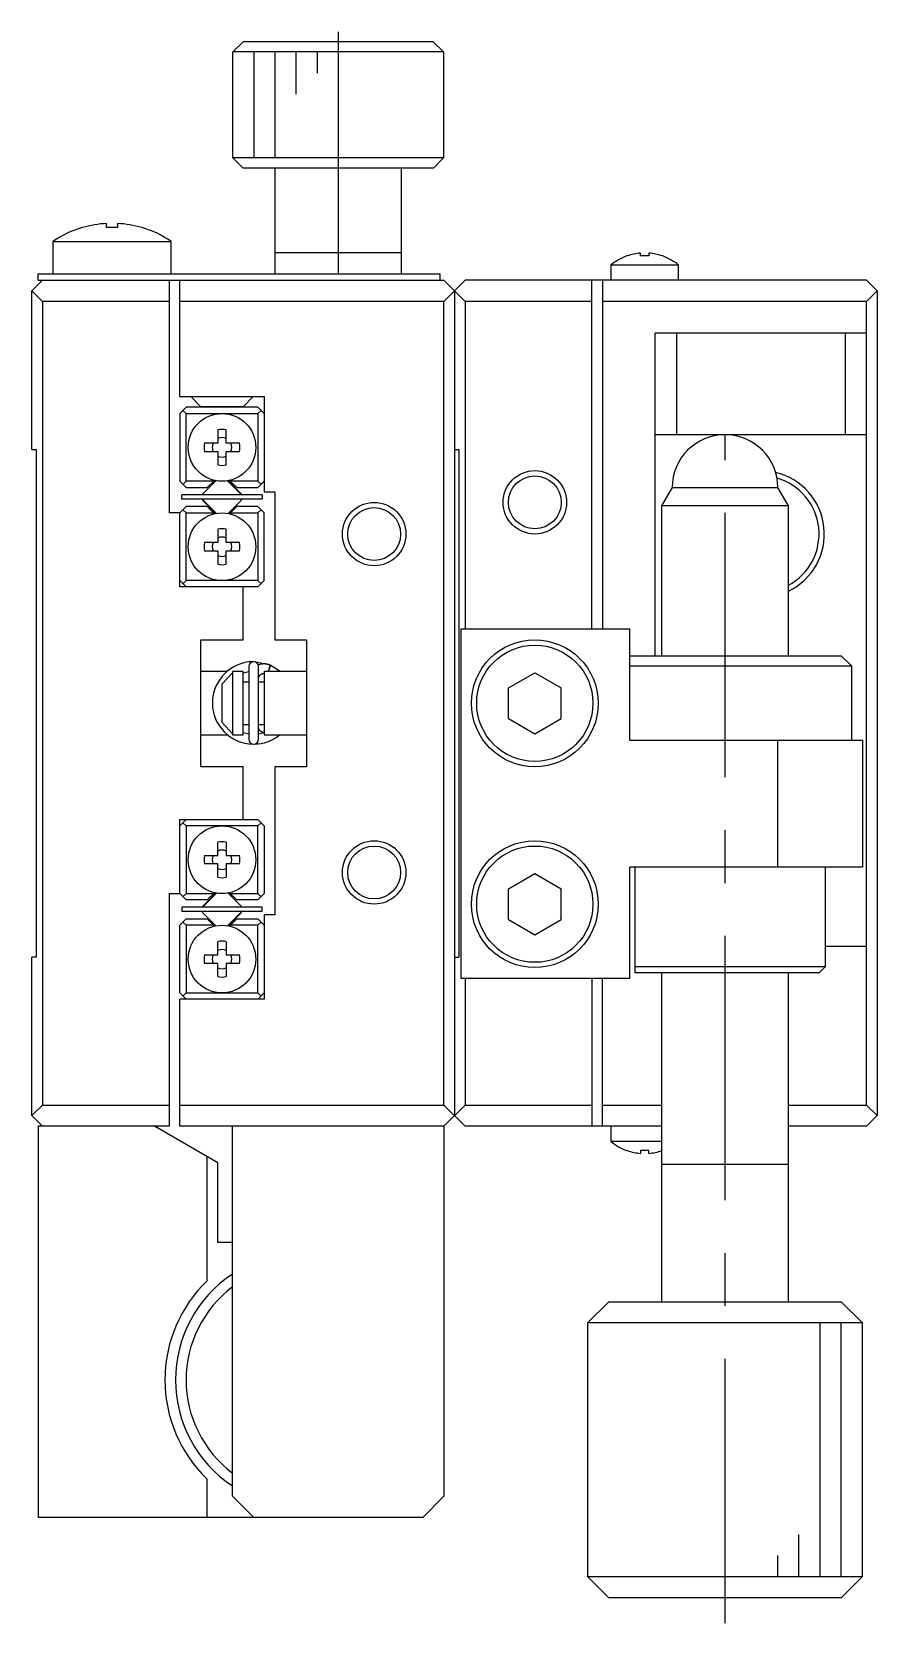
# Model space of a CAD drawing. Extents: x -38 to 379, y 14 to 273.
# Drawn here: x 25.6 to 65.6, y 127.1 to 202.4 of the extents above; entities that cross this region are included whole.
import ezdxf

# ---------------------------------------------------------------- set-up
doc = ezdxf.new("R2010")
doc.units = 0
doc.header["$LTSCALE"] = 10
doc.linetypes.add('CENTER', pattern=[2, 1.25, -0.25, 0.25, -0.25])
doc.layers.get('0').update_dxf_attribs({"linetype": 'CONTINUOUS'})
doc.layers.add('CENTER', color=1, linetype='CENTER')

msp = doc.modelspace()

# ---------------------------------------------------------------- linework, layer by layer
at = {"color": 7, "linetype": 'CONTINUOUS'}
for p, q in [((35.153699, 201.416843), (35.655487, 201.916843)), ((35.655487, 201.916843), (44.619861, 201.916843)), ((44.619861, 201.916843), (45.121648, 201.416843)), ((35.153699, 200.916843), (35.153699, 201.416843)), ((45.121648, 201.416843), (35.153699, 201.416843)), ((45.121648, 201.416843), (45.121648, 200.916843)), ((35.137674, 200.916843), (35.153699, 200.916843)), ((35.137674, 200.916843), (35.137674, 196.416843)), ((45.121648, 200.916843), (45.137674, 200.916843)), ((45.137674, 196.416843), (45.137674, 200.916843)), ((35.137674, 196.416843), (45.137674, 196.416843)), ((35.137674, 196.416843), (35.637674, 195.916843)), ((44.637674, 195.916843), (45.137674, 196.416843)), ((44.637674, 195.916843), (35.637674, 195.916843)), ((37.137674, 195.916843), (37.137674, 190.916843)), ((43.137674, 190.916843), (43.137674, 195.916843)), ((28.038534, 193.110048), (28.035526, 193.116216)), ((29.177674, 193.110048), (29.177674, 193.303305)), ((29.697674, 193.110048), (29.177674, 193.110048)), ((29.697674, 193.303305), (29.697674, 193.110048)), ((30.839821, 193.116216), (30.836813, 193.110048)), ((26.637674, 192.459306), (32.237674, 192.459306)), ((26.637674, 192.459306), (26.637674, 190.916843)), ((32.237674, 190.916843), (32.237674, 192.459306)), ((43.137674, 191.916843), (37.137674, 191.916843)), ((54.437674, 191.767907), (54.437674, 191.900792)), ((54.837674, 191.900792), (54.837674, 191.767907)), ((56.237674, 191.337781), (53.037674, 191.337781)), ((53.037674, 191.337781), (53.037674, 190.616843)), ((53.811538, 191.767907), (53.787674, 191.767907)), ((54.837674, 191.767907), (54.437674, 191.767907)), ((55.487674, 191.767907), (55.463809, 191.767907)), ((56.237674, 190.616843), (56.237674, 191.337781)), ((25.637674, 190.116843), (26.137674, 190.616843)), ((25.937674, 190.616843), (25.937674, 190.916843)), ((25.937674, 190.916843), (44.937674, 190.916843)), ((25.937674, 190.616843), (45.137674, 190.616843)), ((32.137674, 190.616843), (32.137674, 179.616843)), ((32.637674, 185.116843), (32.637674, 190.616843)), ((44.937674, 190.916843), (44.937674, 190.616843)), ((46.137674, 189.616843), (45.137674, 190.616843)), ((45.137674, 189.616843), (46.137674, 190.616843)), ((65.137674, 190.616843), (46.137674, 190.616843)), ((52.137674, 174.116843), (52.137674, 190.616843)), ((52.637674, 190.616843), (52.637674, 174.116843)), ((65.137674, 190.616843), (65.637674, 190.116843)), ((25.637674, 182.616843), (25.637674, 190.116843)), ((26.137674, 189.616843), (25.637674, 190.116843)), ((45.637674, 190.116843), (45.637674, 151.116843)), ((65.137674, 189.616843), (65.637674, 190.116843)), ((65.637674, 190.116843), (65.637674, 151.116843)), ((26.137674, 189.616843), (26.137674, 151.616843)), ((32.137674, 189.616843), (26.137674, 189.616843)), ((45.137674, 189.616843), (32.637674, 189.616843)), ((45.137674, 151.616843), (45.137674, 189.616843)), ((52.137674, 189.616843), (46.137674, 189.616843)), ((46.137674, 189.616843), (46.137674, 174.116843)), ((65.137674, 189.616843), (52.637674, 189.616843)), ((65.137674, 151.616843), (65.137674, 189.616843)), ((55.137674, 172.866843), (55.137674, 188.116843)), ((65.137674, 188.116843), (55.137674, 188.116843)), ((56.137674, 188.116843), (56.137674, 183.316843)), ((64.137674, 183.316843), (64.137674, 188.116843)), ((32.637674, 185.116843), (36.637674, 185.116843)), ((33.15693, 185.116843), (33.637674, 184.636099)), ((35.637674, 184.636099), (36.118418, 185.116843)), ((36.637674, 185.116843), (36.637674, 180.616843)), ((32.637674, 184.316843), (32.937674, 184.616843)), ((32.937674, 184.316843), (32.787674, 184.466843)), ((36.337674, 184.616843), (32.937674, 184.616843)), ((35.637674, 184.636099), (33.637674, 184.636099)), ((36.337674, 184.616843), (36.637674, 184.316843)), ((36.487674, 184.466843), (36.337674, 184.316843)), ((32.637674, 184.316843), (32.637674, 181.116843)), ((32.937674, 181.116843), (32.937674, 184.316843)), ((32.937674, 184.316843), (36.337674, 184.316843)), ((36.337674, 184.316843), (36.337674, 181.116843)), ((34.437674, 182.916843), (33.811538, 182.916843)), ((34.437674, 183.542979), (34.437674, 182.916843)), ((34.837674, 182.916843), (34.837674, 183.542979)), ((35.463809, 182.916843), (34.837674, 182.916843)), ((65.137674, 183.316843), (55.137674, 183.316843)), ((25.637674, 182.616843), (25.837674, 182.616843)), ((25.837674, 182.616843), (25.837674, 158.616843)), ((33.811538, 182.516843), (34.437674, 182.516843)), ((34.437674, 182.516843), (34.437674, 181.890708)), ((34.837674, 182.516843), (35.463809, 182.516843)), ((34.837674, 181.890708), (34.837674, 182.516843)), ((45.637674, 182.616843), (45.837674, 182.616843)), ((45.837674, 182.616843), (45.837674, 158.616843)), ((32.637674, 181.116843), (32.937674, 180.816843)), ((32.787674, 180.966843), (32.937674, 181.116843)), ((34.238625, 181.116843), (32.937674, 181.116843)), ((32.937674, 180.816843), (33.938625, 180.816843)), ((34.352612, 181.142442), (33.736112, 180.525942)), ((34.279281, 181.157499), (33.938625, 180.816843)), ((35.539235, 180.490587), (34.892548, 181.137274)), ((35.539235, 180.525942), (34.922735, 181.142442)), ((35.336722, 180.816843), (34.996066, 181.157499)), ((36.337674, 181.116843), (35.036722, 181.116843)), ((35.336722, 180.816843), (36.337674, 180.816843)), ((36.337674, 181.116843), (36.487674, 180.966843)), ((36.337674, 180.816843), (36.637674, 181.116843)), ((36.637674, 180.616843), (37.137674, 180.616843)), ((37.137674, 180.616843), (37.137674, 173.616843)), ((55.937674, 180.816843), (55.437674, 179.950818)), ((55.937674, 180.816843), (60.937674, 180.816843)), ((61.437674, 179.950818), (60.937674, 180.816843)), ((32.637674, 179.616843), (32.937674, 179.916843)), ((32.737674, 180.266843), (32.737674, 180.466843)), ((36.537674, 180.466843), (32.737674, 180.466843)), ((36.537674, 180.266843), (32.737674, 180.266843)), ((33.938625, 179.916843), (32.937674, 179.916843)), ((33.736112, 180.2431), (34.382799, 179.596413)), ((33.736112, 180.207744), (34.352612, 179.591245)), ((33.938625, 179.916843), (34.27928, 179.576188)), ((34.922735, 179.591245), (35.539235, 180.207744)), ((34.996066, 179.576188), (35.336722, 179.916843)), ((36.337674, 179.916843), (35.336722, 179.916843)), ((36.337674, 179.916843), (36.637674, 179.616843)), ((36.537674, 180.466843), (36.537674, 180.266843)), ((55.437674, 179.950818), (55.437674, 172.866843)), ((61.437674, 179.950818), (55.437674, 179.950818)), ((61.437674, 172.866843), (61.437674, 179.950818)), ((32.637674, 179.616843), (32.137674, 179.616843)), ((32.637674, 176.116843), (32.637674, 179.616843)), ((32.937674, 179.616843), (32.787674, 179.766843)), ((32.937674, 176.416843), (32.937674, 179.616843)), ((32.937674, 179.616843), (34.238625, 179.616843)), ((35.036722, 179.616843), (36.337674, 179.616843)), ((36.487674, 179.766843), (36.337674, 179.616843)), ((36.337674, 179.616843), (36.337674, 176.416843)), ((36.637674, 176.416843), (36.637674, 179.616843)), ((34.437674, 178.842979), (34.437674, 178.216843)), ((34.837674, 178.216843), (34.837674, 178.842979)), ((34.437674, 178.216843), (33.811538, 178.216843)), ((33.811538, 177.816843), (34.437674, 177.816843)), ((34.437674, 177.816843), (34.437674, 177.190708)), ((35.463809, 178.216843), (34.837674, 178.216843)), ((34.837674, 177.190708), (34.837674, 177.816843)), ((34.837674, 177.816843), (35.463809, 177.816843)), ((32.937674, 176.116843), (32.637674, 176.416843)), ((36.337674, 176.116843), (32.637674, 176.116843)), ((32.787674, 176.266843), (32.937674, 176.416843)), ((36.337674, 176.416843), (32.937674, 176.416843)), ((35.637674, 173.616843), (35.637674, 176.116843)), ((36.337674, 176.416843), (36.487674, 176.266843)), ((36.337674, 176.116843), (36.637674, 176.416843)), ((45.937674, 174.116843), (45.937674, 157.616843)), ((53.937674, 174.116843), (45.937674, 174.116843)), ((53.937674, 168.866843), (53.937674, 174.116843)), ((33.637674, 173.616843), (35.637674, 173.616843)), ((33.637674, 167.616843), (33.637674, 173.616843)), ((37.137674, 173.616843), (38.637674, 173.616843)), ((38.637674, 173.616843), (38.637674, 167.616843)), ((35.908832, 172.357499), (35.908832, 168.907499)), ((36.922525, 172.414517), (36.16353, 172.580946)), ((36.359971, 172.426703), (36.349214, 172.422239)), ((36.358832, 168.907499), (36.358832, 172.357499)), ((36.393423, 172.439304), (36.359971, 172.426703)), ((36.427449, 172.450216), (36.393423, 172.439304)), ((36.461967, 172.459413), (36.427449, 172.450216)), ((36.496892, 172.466873), (36.461967, 172.459413)), ((36.532139, 172.472578), (36.496892, 172.466873)), ((36.567622, 172.476514), (36.532139, 172.472578)), ((36.603254, 172.478672), (36.567622, 172.476514)), ((36.63895, 172.479047), (36.603254, 172.478672)), ((36.67462, 172.477637), (36.63895, 172.479047)), ((36.71018, 172.474446), (36.67462, 172.477637)), ((36.745541, 172.46948), (36.71018, 172.474446)), ((36.780618, 172.462752), (36.745541, 172.46948)), ((36.815325, 172.454277), (36.780618, 172.462752)), ((36.849576, 172.444074), (36.815325, 172.454277)), ((36.923104, 172.414319), (36.823912, 172.116834)), ((36.883286, 172.43217), (36.849576, 172.444074)), ((36.914639, 172.419351), (36.883286, 172.43217)), ((36.903626, 172.334213), (36.898927, 172.319482)), ((36.907748, 172.348061), (36.903626, 172.334213)), ((36.911263, 172.360924), (36.907748, 172.348061)), ((36.914145, 172.372708), (36.911263, 172.360924)), ((36.912916, 172.419722), (36.915444, 172.418891)), ((37.395903, 172.117046), (36.914074, 172.418279)), ((36.916374, 172.383326), (36.914145, 172.372708)), ((36.915444, 172.418891), (36.917308, 172.416557)), ((36.917931, 172.392702), (36.916374, 172.383326)), ((36.917308, 172.416557), (36.918495, 172.412738)), ((36.918808, 172.400767), (36.917931, 172.392702)), ((36.918495, 172.412738), (36.918996, 172.407462)), ((36.918996, 172.407462), (36.918808, 172.400767)), ((36.947135, 172.403442), (36.922525, 172.414517)), ((53.937674, 172.866843), (63.937674, 172.866843)), ((64.437674, 172.366843), (53.937674, 172.366843)), ((64.437674, 172.366843), (63.937674, 172.866843)), ((64.437674, 168.866843), (64.437674, 172.366843)), ((34.87131, 172.116843), (33.637674, 172.116843)), ((34.637674, 171.533358), (35.137674, 172.062526)), ((35.637674, 172.116843), (35.137674, 172.116843)), ((35.137674, 172.116843), (35.137674, 169.116843)), ((35.63764, 172.048993), (35.908775, 172.116652)), ((35.637674, 169.116843), (35.637674, 172.116843)), ((35.908832, 171.616843), (35.637674, 171.616843)), ((36.358832, 171.753992), (36.35913, 171.766752)), ((36.637674, 171.616843), (36.358832, 171.616843)), ((36.35913, 171.766752), (36.360073, 171.78019)), ((36.360073, 171.78019), (36.361661, 171.793564)), ((36.361661, 171.793564), (36.363888, 171.806846)), ((36.363888, 171.806846), (36.366751, 171.820003)), ((36.366751, 171.820003), (36.370243, 171.833007)), ((36.370243, 171.833007), (36.374357, 171.845828)), ((36.374357, 171.845828), (36.379085, 171.858435)), ((36.379085, 171.858435), (36.384417, 171.8708)), ((36.384417, 171.8708), (36.390343, 171.882893)), ((36.390343, 171.882893), (36.396849, 171.894687)), ((36.396849, 171.894687), (36.403924, 171.906152)), ((36.403924, 171.906152), (36.411551, 171.917261)), ((36.411551, 171.917261), (36.419716, 171.927987)), ((36.419716, 171.927987), (36.428401, 171.938303)), ((36.428401, 171.938303), (36.437588, 171.948182)), ((36.437588, 171.948182), (36.447257, 171.957599)), ((36.447257, 171.957599), (36.457386, 171.96653)), ((36.457386, 171.96653), (36.467953, 171.97495)), ((36.467953, 171.97495), (36.478935, 171.982837)), ((36.478935, 171.982837), (36.490306, 171.990167)), ((36.490306, 171.990167), (36.50204, 171.99692)), ((36.50204, 171.99692), (36.514108, 172.003077)), ((36.514108, 172.003077), (36.526481, 172.008618)), ((36.526481, 172.008618), (36.539129, 172.013526)), ((36.539129, 172.013526), (36.55202, 172.017786)), ((36.55202, 172.017786), (36.56512, 172.021384)), ((36.56512, 172.021384), (36.578396, 172.024308)), ((36.578396, 172.024308), (36.591813, 172.026548)), ((36.591813, 172.026548), (36.605334, 172.028096)), ((36.605334, 172.028096), (36.618924, 172.028945)), ((36.618924, 172.028945), (36.632545, 172.029093)), ((36.632545, 172.029093), (36.637677, 172.028966)), ((36.637674, 172.116843), (36.637674, 169.116843)), ((38.637674, 172.116843), (36.637674, 172.116843)), ((36.821387, 172.132796), (36.813342, 172.116843)), ((36.829456, 172.149336), (36.821387, 172.132796)), ((36.837489, 172.166341), (36.829456, 172.149336)), ((36.845428, 172.183689), (36.837489, 172.166341)), ((36.853215, 172.201252), (36.845428, 172.183689)), ((36.860793, 172.218901), (36.853215, 172.201252)), ((36.868106, 172.236509), (36.860793, 172.218901)), ((36.875102, 172.253946), (36.868106, 172.236509)), ((36.881728, 172.271086), (36.875102, 172.253946)), ((36.887938, 172.287802), (36.881728, 172.271086)), ((36.893684, 172.303973), (36.887938, 172.287802)), ((36.898927, 172.319482), (36.893684, 172.303973)), ((48.187674, 171.338531), (49.437674, 172.060219)), ((49.437674, 172.060219), (50.687674, 171.338531)), ((34.637674, 169.700328), (34.637674, 171.533358)), ((48.187674, 169.895155), (48.187674, 171.338531)), ((50.687674, 169.895155), (50.687674, 171.338531)), ((35.137674, 169.17116), (34.637674, 169.700328)), ((35.637674, 169.616843), (35.908832, 169.616843)), ((36.358832, 169.616843), (36.637674, 169.616843)), ((36.358929, 169.503789), (36.358832, 169.511005)), ((36.359607, 169.490332), (36.358929, 169.503789)), ((36.360931, 169.476919), (36.359607, 169.490332)), ((36.362898, 169.463582), (36.360931, 169.476919)), ((36.365505, 169.450351), (36.362898, 169.463582)), ((36.368747, 169.437257), (36.365505, 169.450351)), ((36.372619, 169.42433), (36.368747, 169.437257)), ((36.377112, 169.4116), (36.372619, 169.42433)), ((36.382219, 169.399098), (36.377112, 169.4116)), ((36.387929, 169.386853), (36.382219, 169.399098)), ((36.394231, 169.374895), (36.387929, 169.386853)), ((36.401113, 169.363252), (36.394231, 169.374895)), ((36.40856, 169.351955), (36.401113, 169.363252)), ((36.416557, 169.341032), (36.40856, 169.351955)), ((36.425088, 169.33051), (36.416557, 169.341032)), ((36.434133, 169.320417), (36.425088, 169.33051)), ((36.443674, 169.31078), (36.434133, 169.320417)), ((48.187674, 169.895155), (49.437674, 169.173468)), ((49.437674, 169.173468), (50.687674, 169.895155)), ((33.637674, 169.116843), (34.909928, 169.116843)), ((35.137674, 169.116843), (35.637674, 169.116843)), ((35.908778, 169.148576), (35.637529, 169.215828)), ((36.637711, 169.21872), (36.358869, 169.148301)), ((36.453689, 169.301624), (36.443674, 169.31078)), ((36.464155, 169.292975), (36.453689, 169.301624)), ((36.475048, 169.284858), (36.464155, 169.292975)), ((36.486342, 169.277295), (36.475048, 169.284858)), ((36.49801, 169.270308), (36.486342, 169.277295)), ((36.510024, 169.263918), (36.49801, 169.270308)), ((36.522352, 169.258145), (36.510024, 169.263918)), ((36.534964, 169.253006), (36.522352, 169.258145)), ((36.547826, 169.248517), (36.534964, 169.253006)), ((36.560906, 169.244692), (36.547826, 169.248517)), ((36.574167, 169.241544), (36.560906, 169.244692)), ((36.587574, 169.239081), (36.574167, 169.241544)), ((36.60109, 169.237312), (36.587574, 169.239081)), ((36.614679, 169.236243), (36.60109, 169.237312)), ((36.628302, 169.235876), (36.614679, 169.236243)), ((36.637676, 169.236032), (36.628302, 169.235876)), ((36.637674, 169.116843), (38.637674, 169.116843)), ((36.851974, 168.820834), (36.914639, 168.845647)), ((36.910091, 168.845791), (36.912916, 168.845276)), ((36.912916, 168.845276), (36.912525, 168.84619)), ((36.914639, 168.845646), (36.912916, 168.845276)), ((36.914329, 168.84683), (36.927441, 168.85262)), ((36.915465, 168.846122), (36.914639, 168.845646)), ((53.937674, 168.866843), (64.937674, 168.866843)), ((60.937674, 162.866843), (60.937674, 168.866843)), ((64.937674, 168.866843), (64.937674, 162.866843)), ((35.637674, 167.616843), (33.637674, 167.616843)), ((35.637674, 165.116843), (35.637674, 167.616843)), ((37.137674, 167.616843), (37.137674, 160.616843)), ((38.637674, 167.616843), (37.137674, 167.616843)), ((32.637674, 161.616843), (32.637674, 165.116843)), ((32.637674, 165.116843), (36.337674, 165.116843)), ((32.637674, 164.816843), (32.937674, 165.116843)), ((32.787674, 164.966843), (32.937674, 164.816843)), ((32.937674, 164.816843), (32.937674, 161.616843)), ((36.337674, 164.816843), (32.937674, 164.816843)), ((36.337674, 165.116843), (36.637674, 164.816843)), ((36.337674, 164.816843), (36.487674, 164.966843)), ((36.337674, 161.616843), (36.337674, 164.816843)), ((36.637674, 164.816843), (36.637674, 161.616843)), ((33.811538, 163.416843), (34.437674, 163.416843)), ((34.437674, 163.416843), (34.437674, 164.042979)), ((34.837674, 164.042979), (34.837674, 163.416843)), ((34.837674, 163.416843), (35.463809, 163.416843)), ((34.437674, 163.016843), (33.811538, 163.016843)), ((34.437674, 162.390708), (34.437674, 163.016843)), ((34.837674, 163.016843), (34.837674, 162.390708)), ((35.463809, 163.016843), (34.837674, 163.016843)), ((48.187674, 161.838531), (49.437674, 162.560219)), ((49.437674, 162.560219), (50.687674, 161.838531)), ((53.937674, 157.616843), (53.937674, 162.866843)), ((64.937674, 162.866843), (53.937674, 162.866843)), ((54.187674, 157.866843), (54.187674, 162.866843)), ((63.187674, 158.166843), (63.187674, 162.866843)), ((48.187674, 160.395155), (48.187674, 161.838531)), ((50.687674, 160.395155), (50.687674, 161.838531)), ((32.137674, 161.616843), (32.637674, 161.616843)), ((32.137674, 161.616843), (32.137674, 150.616843)), ((32.637674, 161.616843), (32.937674, 161.316843)), ((32.937674, 161.616843), (32.787674, 161.466843)), ((32.937674, 161.616843), (34.238625, 161.616843)), ((33.938625, 161.316843), (32.937674, 161.316843)), ((34.352612, 161.642442), (33.736112, 161.025942)), ((33.736112, 160.990587), (34.382799, 161.637274)), ((33.938625, 161.316843), (34.279281, 161.657499)), ((35.539235, 161.025942), (34.922735, 161.642442)), ((34.996066, 161.657499), (35.336722, 161.316843)), ((35.036722, 161.616843), (36.337674, 161.616843)), ((36.337674, 161.316843), (35.336722, 161.316843)), ((36.487674, 161.466843), (36.337674, 161.616843)), ((36.337674, 161.316843), (36.637674, 161.616843)), ((32.637674, 160.116843), (32.937674, 160.416843)), ((32.737674, 160.966843), (32.737674, 160.766843)), ((36.537674, 160.966843), (32.737674, 160.966843)), ((36.537674, 160.766843), (32.737674, 160.766843)), ((32.937674, 160.416843), (33.938625, 160.416843)), ((33.736112, 160.707744), (34.352612, 160.091245)), ((34.27928, 160.076188), (33.938625, 160.416843)), ((35.539235, 160.7431), (34.892548, 160.096413)), ((34.922735, 160.091245), (35.539235, 160.707744)), ((35.336722, 160.416843), (34.996067, 160.076188)), ((35.336722, 160.416843), (36.337674, 160.416843)), ((36.337674, 160.416843), (36.637674, 160.116843)), ((36.537674, 160.766843), (36.537674, 160.966843)), ((36.637674, 160.616843), (36.637674, 156.616843)), ((37.137674, 160.616843), (36.637674, 160.616843)), ((48.187674, 160.395155), (49.437674, 159.673468)), ((49.437674, 159.673468), (50.687674, 160.395155)), ((32.637674, 156.916843), (32.637674, 160.116843)), ((32.787674, 160.266843), (32.937674, 160.116843)), ((32.937674, 160.116843), (32.937674, 156.916843)), ((34.238625, 160.116843), (32.937674, 160.116843)), ((36.337674, 160.116843), (35.036722, 160.116843)), ((36.337674, 160.116843), (36.487674, 160.266843)), ((36.337674, 156.916843), (36.337674, 160.116843)), ((34.437674, 158.716843), (34.437674, 159.342979)), ((34.837674, 159.342979), (34.837674, 158.716843)), ((65.137674, 159.116843), (63.187674, 159.116843)), ((25.637674, 151.116843), (25.637674, 158.616843)), ((25.837674, 158.616843), (25.637674, 158.616843)), ((33.811538, 158.716843), (34.437674, 158.716843)), ((34.437674, 158.316843), (33.811538, 158.316843)), ((34.437674, 157.690708), (34.437674, 158.316843)), ((34.837674, 158.716843), (35.463809, 158.716843)), ((35.463809, 158.316843), (34.837674, 158.316843)), ((34.837674, 158.316843), (34.837674, 157.690708)), ((45.637674, 158.616843), (45.837674, 158.616843)), ((54.187674, 158.166843), (63.187674, 158.166843)), ((62.887674, 157.866843), (63.187674, 158.166843)), ((45.937674, 157.616843), (53.937674, 157.616843)), ((46.137674, 157.616843), (46.137674, 151.616843)), ((52.137674, 157.616843), (52.137674, 150.616843)), ((52.637674, 150.616843), (52.637674, 157.616843)), ((62.887674, 157.866843), (54.187674, 157.866843)), ((55.437674, 157.866843), (55.437674, 142.316843)), ((61.437674, 142.316843), (61.437674, 157.866843)), ((32.637674, 156.916843), (32.937674, 156.616843)), ((36.637674, 156.616843), (32.637674, 156.616843)), ((32.637674, 150.616843), (32.637674, 156.616843)), ((32.937674, 156.916843), (32.787674, 156.766843)), ((32.937674, 156.916843), (36.337674, 156.916843)), ((36.487674, 156.766843), (36.337674, 156.916843)), ((36.337674, 156.616843), (36.637674, 156.916843)), ((25.637674, 151.116843), (26.137674, 151.616843)), ((26.137674, 151.616843), (32.137674, 151.616843)), ((32.637674, 151.616843), (45.137674, 151.616843)), ((45.137674, 150.616843), (46.137674, 151.616843)), ((46.137674, 150.616843), (45.137674, 151.616843)), ((46.137674, 151.616843), (52.137674, 151.616843)), ((52.637674, 151.616843), (55.437674, 151.616843)), ((61.437674, 151.616843), (65.137674, 151.616843)), ((65.637674, 151.116843), (65.137674, 151.616843)), ((26.137674, 150.616843), (25.637674, 151.116843)), ((25.937674, 150.616843), (25.937674, 132.116843)), ((32.137674, 150.616843), (25.937674, 150.616843)), ((34.437674, 148.884792), (31.437676, 150.616847)), ((45.137674, 150.616843), (32.637674, 150.616843)), ((35.137674, 133.116843), (35.137674, 150.616843)), ((45.137674, 150.616843), (45.137674, 133.116843)), ((55.437674, 150.616843), (46.137674, 150.616843)), ((53.037674, 150.616843), (53.037674, 149.895906)), ((65.137674, 150.616843), (61.437674, 150.616843)), ((65.137674, 150.616843), (65.637674, 151.116843)), ((55.437674, 149.895906), (53.037674, 149.895906)), ((33.937674, 143.307259), (33.937674, 149.173468)), ((53.811538, 149.46578), (53.787674, 149.46578)), ((54.837674, 149.46578), (54.437674, 149.46578)), ((54.437674, 149.46578), (54.437674, 149.332895)), ((54.837674, 149.332895), (54.837674, 149.46578)), ((34.437674, 145.116843), (34.437674, 148.884792)), ((55.437669, 148.816843), (61.437679, 148.816843)), ((35.137674, 145.116843), (34.437674, 145.116843)), ((52.937674, 142.316843), (51.937674, 141.316843)), ((52.937674, 142.316843), (63.937674, 142.316843)), ((64.937674, 141.316843), (63.937674, 142.316843)), ((51.937674, 141.316843), (51.937674, 129.316843)), ((64.937674, 141.316843), (51.937674, 141.316843)), ((64.937674, 129.316843), (64.937674, 141.316843)), ((33.937674, 132.116843), (33.937674, 133.926427)), ((35.137674, 133.116843), (36.137674, 132.116843)), ((44.137674, 132.116843), (45.137674, 133.116843)), ((44.137674, 132.116843), (25.937674, 132.116843)), ((51.937674, 129.316843), (64.937674, 129.316843)), ((51.937674, 129.316843), (52.937674, 128.316843)), ((63.937674, 128.316843), (64.937674, 129.316843)), ((63.937674, 128.316843), (52.937674, 128.316843))]:
    msp.add_line(p, q, dxfattribs=at)
at = {"color": 3, "linetype": 'CONTINUOUS'}
for p, q in [((36.137674, 201.416843), (36.137674, 196.416843)), ((37.137674, 201.416843), (37.137674, 196.416843)), ((38.137674, 201.416843), (38.137674, 199.416843)), ((39.137674, 201.416843), (39.137674, 200.416843)), ((62.937674, 129.316843), (62.937674, 141.316843)), ((63.937674, 129.316843), (63.937674, 141.316843)), ((61.937674, 129.316843), (61.937674, 131.316843)), ((60.937674, 129.316843), (60.937674, 130.316843))]:
    msp.add_line(p, q, dxfattribs=at)
at = {"color": 7, "linetype": 'CONTINUOUS'}
for centre, radius in [((34.637674, 182.716843), 1.6), ((49.437674, 180.116843), 1.25), ((41.837674, 178.616843), 1.25), ((34.637674, 178.016843), 1.6), ((49.437674, 170.616843), 3), ((49.437674, 170.616843), 2.75), ((34.637674, 163.216843), 1.6), ((49.437674, 161.116843), 3), ((41.837674, 162.616843), 1.25), ((49.437674, 161.116843), 2.75), ((34.637674, 158.516843), 1.6)]:
    msp.add_circle(centre, radius, dxfattribs=at)
at = {"color": 3, "linetype": 'CONTINUOUS'}
for centre in [(49.437674, 180.116843), (41.837674, 178.616843), (41.837674, 162.616843)]:
    msp.add_circle(centre, 1.5, dxfattribs=at)
at = {"color": 7, "linetype": 'CONTINUOUS'}
for centre, radius, start, end in [((29.437674, 188.316843), 5, 106.285843, 124.055798), ((29.437674, 188.316843), 4.993235, 92.984767, 106.272555), ((29.437674, 188.316843), 4.993235, 73.727445, 87.015233), ((29.437674, 188.316843), 5, 55.944202, 73.714157), ((54.637674, 189.416843), 2.491987, 94.603352, 109.360864), ((54.637674, 189.416843), 2.491987, 70.639136, 85.396648), ((54.637674, 189.416843), 2.5, 109.876874, 129.791819), ((54.637674, 189.416843), 2.5, 50.208181, 70.123126), ((34.637674, 182.716843), 0.85, 166.391039, 193.608961), ((34.637674, 182.716843), 0.459295, 154.186081, 205.813919), ((34.637674, 182.716843), 0.85, 76.391039, 103.608961), ((34.637674, 182.716843), 0.459295, 64.186081, 115.813919), ((34.637674, 182.716843), 0.459295, 334.186081, 25.813919), ((34.637674, 182.716843), 0.85, 346.391039, 13.608961), ((58.437674, 180.816843), 2.5, 0, 180), ((34.637674, 182.716843), 0.459295, 244.186081, 295.813919), ((34.637674, 182.716843), 0.85, 256.391039, 283.608961), ((60.137674, 178.616843), 3, 295.679289, 76.614068), ((60.137674, 178.616843), 2.75, 298.211476, 73.946283), ((33.877534, 180.384521), 0.2, 135, 155.693883), ((33.877534, 180.349166), 0.2, 204.306117, 225), ((33.877534, 180.384521), 0.2, 216.042724, 225), ((35.397813, 180.384521), 0.2, 24.306117, 45), ((35.397813, 180.349166), 0.2, 36.042724, 45), ((35.397813, 180.349166), 0.2, 315, 335.693883), ((34.637674, 178.016843), 0.85, 76.391039, 103.608961), ((34.637674, 178.016843), 0.459295, 64.186081, 115.813919), ((34.637674, 178.016843), 0.85, 166.391039, 193.608961), ((34.637674, 178.016843), 0.459295, 154.186081, 205.813919), ((34.637674, 178.016843), 0.459295, 244.186081, 295.813919), ((34.637674, 178.016843), 0.459295, 334.186081, 25.813919), ((34.637674, 178.016843), 0.85, 346.391039, 13.608961), ((34.637674, 178.016843), 0.85, 256.391039, 283.608961), ((36.133767, 170.632557), 1.948674, 90.747257, 269.157427), ((36.133832, 172.357499), 0.225, 0, 180), ((36.133832, 168.907499), 0.225, 180, 0), ((36.131782, 170.6383), 1.95452, 270.936425, 308.867884), ((34.637674, 163.216843), 0.85, 76.391039, 103.608961), ((34.637674, 163.216843), 0.85, 166.391039, 193.608961), ((34.637674, 163.216843), 0.459295, 154.186081, 205.813919), ((34.637674, 163.216843), 0.459295, 64.186081, 115.813919), ((34.637674, 163.216843), 0.459295, 334.186081, 25.813919), ((34.637674, 163.216843), 0.85, 346.391039, 13.608961), ((34.637674, 163.216843), 0.459295, 244.186081, 295.813919), ((34.637674, 163.216843), 0.85, 256.391039, 283.608961), ((33.877534, 160.884521), 0.2, 135, 155.693883), ((33.877534, 160.849166), 0.2, 204.306117, 225), ((33.877534, 160.849166), 0.2, 135, 143.957276), ((35.397813, 160.884521), 0.2, 24.306117, 45), ((35.397813, 160.849166), 0.2, 315, 335.693883), ((35.397813, 160.884521), 0.2, 315, 323.957276), ((34.637674, 158.516843), 0.85, 76.391039, 103.608961), ((34.637674, 158.516843), 0.459295, 64.186081, 115.813919), ((34.637674, 158.516843), 0.85, 166.391039, 193.608961), ((34.637674, 158.516843), 0.459295, 154.186081, 205.813919), ((34.637674, 158.516843), 0.459295, 244.186081, 295.813919), ((34.637674, 158.516843), 0.459295, 334.186081, 25.813919), ((34.637674, 158.516843), 0.85, 346.391039, 13.608961), ((34.637674, 158.516843), 0.85, 256.391039, 283.608961), ((54.637674, 151.816843), 2.5, 230.208181, 250.123126), ((54.637674, 151.816843), 2.491987, 250.639136, 265.396648), ((54.637674, 151.816843), 2.491987, 274.603352, 289.360864), ((38.437674, 138.616843), 6.5, 133.813061, 226.186939), ((38.437674, 138.616843), 6, 123.367013, 236.632987), ((38.437674, 138.616843), 5.5, 126.869898, 233.130102)]:
    msp.add_arc(centre, radius, start, end, dxfattribs=at)
at = {"layer": 'CENTER', "color": 1, "linetype": 'CENTER'}
for p, q in [((40.137674, 202.366843), (40.137674, 190.916843)), ((58.437674, 127.116843), (58.437674, 183.316843))]:
    msp.add_line(p, q, dxfattribs=at)

doc.saveas('drawing.dxf')
